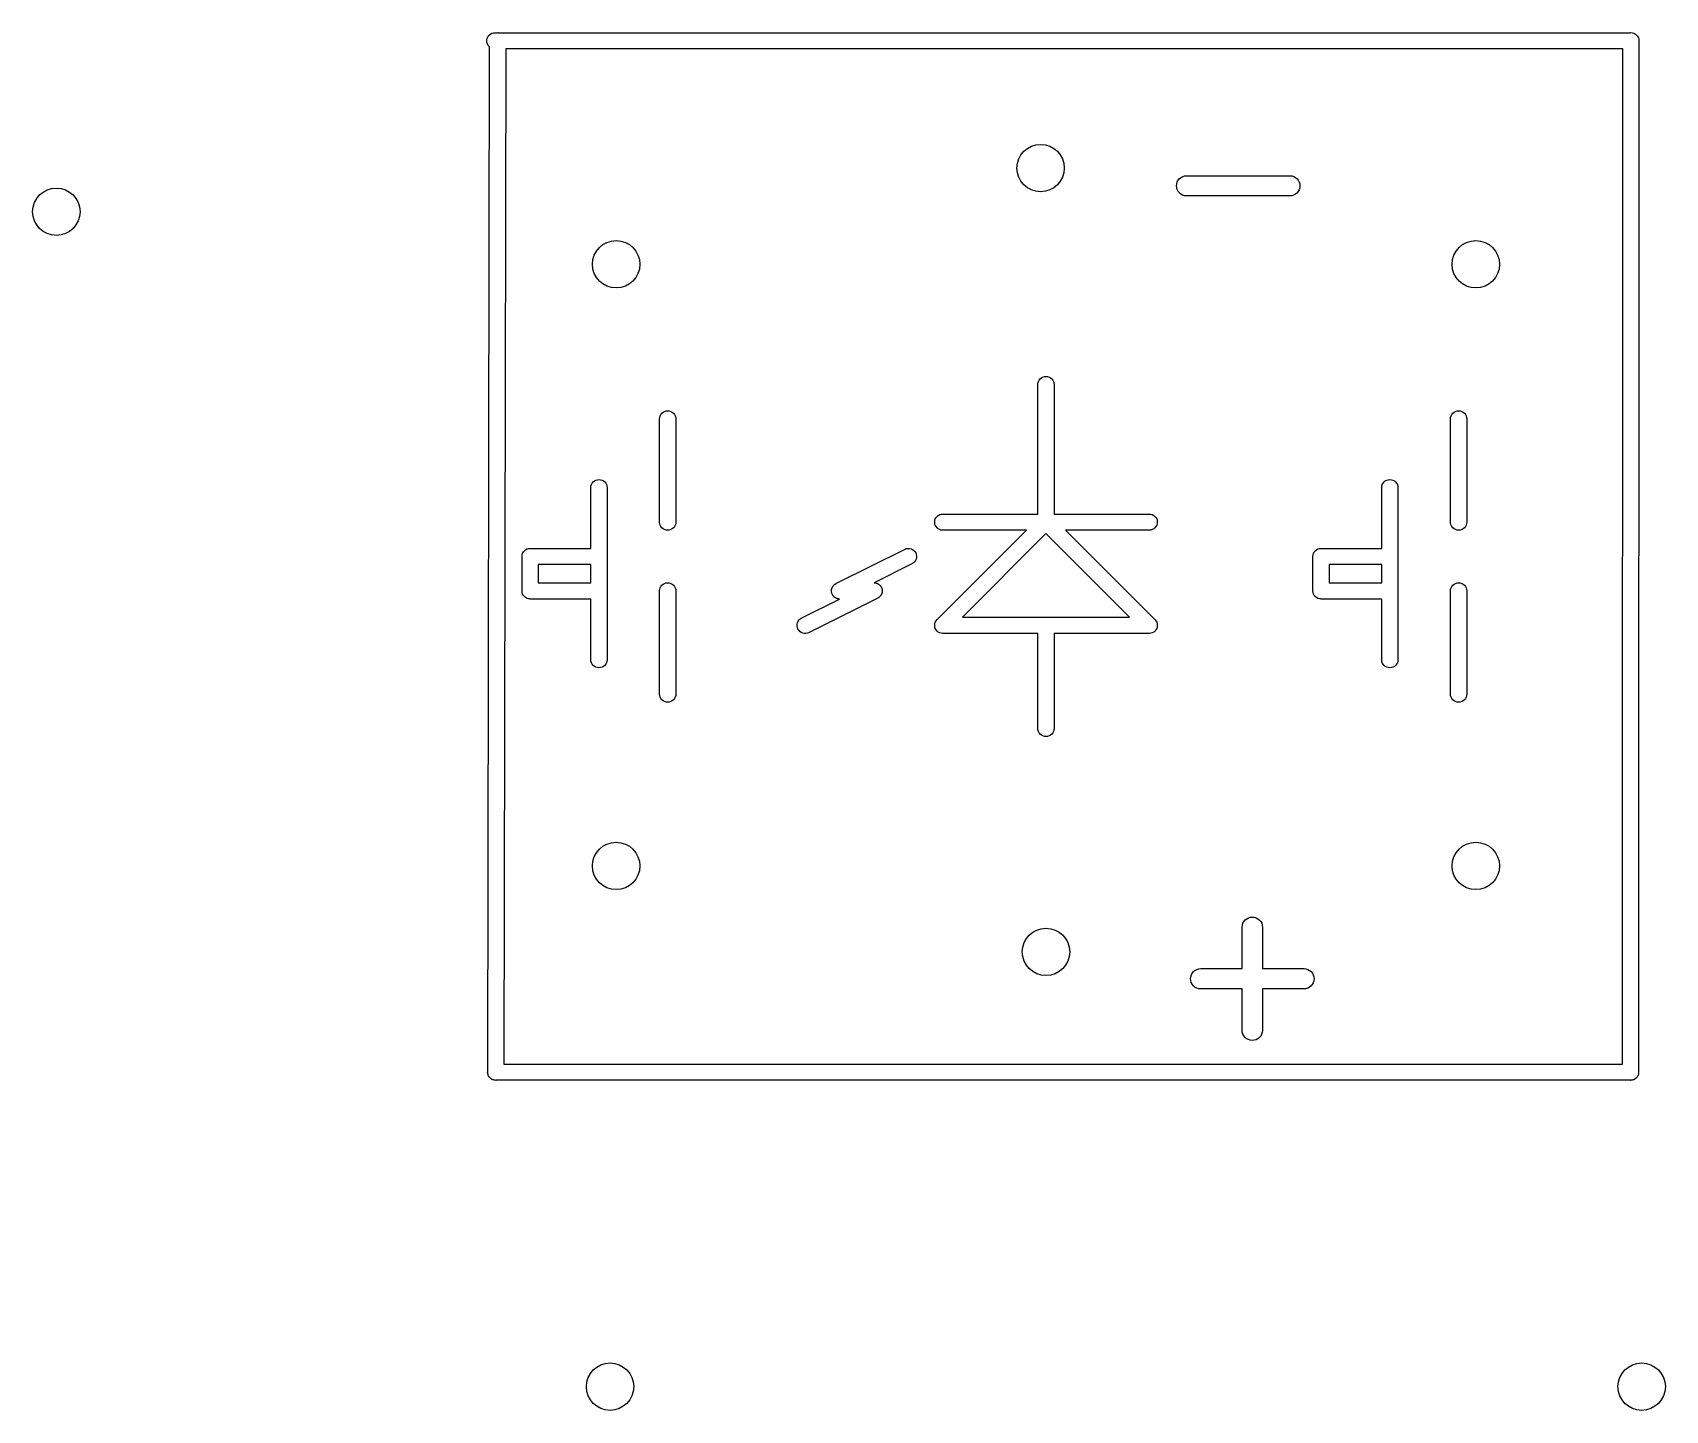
# Model space of a CAD drawing. Extents: x 2.7 to 6.64, y -5.71 to -1.95.
# Drawn here: x 5.7766 to 6.2514, y -4.7533 to -4.3526 of the extents above; entities that cross this region are included whole.
import ezdxf

# ---------------------------------------------------------------- set-up
doc = ezdxf.new("R2010")
doc.units = 0
doc.header["$MEASUREMENT"] = 0
doc.layers.add('BLACK', color=7, linetype='CONTINUOUS')

msp = doc.modelspace()

# ---------------------------------------------------------------- linework, layer by layer
at = {"layer": 'BLACK', "linetype": 'CONTINUOUS'}
for p, q in [((5.90883, -4.35409), (5.90905, -4.35368)), ((5.90905, -4.35368), (5.90935, -4.35332)), ((5.90935, -4.35332), (5.9097, -4.35303)), ((5.9097, -4.35303), (5.91012, -4.35281)), ((5.91012, -4.35281), (5.91056, -4.35267)), ((5.91056, -4.35267), (5.91091, -4.35264)), ((5.91091, -4.35264), (5.9117, -4.35264)), ((5.9117, -4.35264), (5.91182, -4.35263)), ((5.91182, -4.35263), (5.91193, -4.35264)), ((5.91193, -4.35264), (6.24114, -4.35264)), ((6.24114, -4.35264), (6.24118, -4.35264)), ((6.24118, -4.35264), (6.24134, -4.35263)), ((6.24134, -4.35263), (6.2418, -4.35267)), ((6.2418, -4.35267), (6.24225, -4.35281)), ((6.24225, -4.35281), (6.24266, -4.35303)), ((6.24266, -4.35303), (6.24302, -4.35332)), ((6.24302, -4.35332), (6.24331, -4.35368)), ((6.24331, -4.35368), (6.24353, -4.35409)), ((5.90865, -4.355), (5.9087, -4.35454)), ((5.9087, -4.35546), (5.90865, -4.355)), ((5.9087, -4.35454), (5.90883, -4.35409)), ((5.90883, -4.35591), (5.9087, -4.35546)), ((5.90905, -4.35632), (5.90883, -4.35591)), ((5.9089, -4.65488), (5.90945, -4.35676)), ((5.90935, -4.35668), (5.90905, -4.35632)), ((5.90945, -4.35676), (5.90935, -4.35668)), ((5.91417, -4.35736), (5.91363, -4.65264)), ((6.23898, -4.35736), (5.91417, -4.35736)), ((6.2389, -4.65264), (6.23898, -4.35736)), ((6.24353, -4.35409), (6.24367, -4.35454)), ((6.2437, -4.35488), (6.24362, -4.65488)), ((6.24367, -4.35454), (6.2437, -4.35488)), ((6.10921, -4.39716), (6.10927, -4.39659)), ((6.10927, -4.39659), (6.10945, -4.39604)), ((6.10945, -4.39604), (6.10972, -4.39553)), ((6.10972, -4.39553), (6.11009, -4.39509)), ((6.11009, -4.39509), (6.11053, -4.39472)), ((6.11053, -4.39472), (6.11104, -4.39445)), ((6.11104, -4.39445), (6.11159, -4.39429)), ((6.11159, -4.39429), (6.11217, -4.39423)), ((6.11217, -4.39423), (6.14216, -4.39423)), ((6.14216, -4.39423), (6.1422, -4.39423)), ((6.1422, -4.39423), (6.14278, -4.39429)), ((6.14278, -4.39429), (6.14333, -4.39447)), ((6.14333, -4.39447), (6.14383, -4.39475)), ((6.14383, -4.39475), (6.14427, -4.39512)), ((6.14427, -4.39512), (6.14463, -4.39557)), ((6.14463, -4.39557), (6.1449, -4.39608)), ((6.1449, -4.39608), (6.14506, -4.39663)), ((6.14506, -4.39663), (6.14512, -4.3972)), ((6.10927, -4.39774), (6.10921, -4.39716)), ((6.10943, -4.39829), (6.10927, -4.39774)), ((6.1097, -4.3988), (6.10943, -4.39829)), ((6.11006, -4.39925), (6.1097, -4.3988)), ((6.1105, -4.39962), (6.11006, -4.39925)), ((6.111, -4.3999), (6.1105, -4.39962)), ((6.11155, -4.40007), (6.111, -4.3999)), ((6.11213, -4.40013), (6.11155, -4.40007)), ((6.11217, -4.40013), (6.11213, -4.40013)), ((6.14216, -4.40013), (6.11217, -4.40013)), ((6.14274, -4.40008), (6.14216, -4.40013)), ((6.14329, -4.39991), (6.14274, -4.40008)), ((6.1438, -4.39964), (6.14329, -4.39991)), ((6.14424, -4.39928), (6.1438, -4.39964)), ((6.14461, -4.39883), (6.14424, -4.39928)), ((6.14489, -4.39833), (6.14461, -4.39883)), ((6.14506, -4.39778), (6.14489, -4.39833)), ((6.14512, -4.3972), (6.14506, -4.39778)), ((6.06907, -4.45409), (6.06929, -4.45368)), ((6.06929, -4.45368), (6.06958, -4.45332)), ((6.06958, -4.45332), (6.06994, -4.45303)), ((6.06994, -4.45303), (6.07035, -4.45281)), ((6.07035, -4.45281), (6.0708, -4.45267)), ((6.0708, -4.45267), (6.07126, -4.45263)), ((6.07126, -4.45263), (6.07172, -4.45267)), ((6.07172, -4.45267), (6.07217, -4.45281)), ((6.07217, -4.45281), (6.07258, -4.45303)), ((6.07258, -4.45303), (6.07294, -4.45332)), ((6.07294, -4.45332), (6.07323, -4.45368)), ((6.07323, -4.45368), (6.07345, -4.45409)), ((6.0689, -4.45488), (6.06893, -4.45454)), ((6.0689, -4.49264), (6.0689, -4.45488)), ((6.06893, -4.45454), (6.06907, -4.45409)), ((6.07345, -4.45409), (6.07359, -4.45454)), ((6.07359, -4.45454), (6.07362, -4.45488)), ((6.07362, -4.45488), (6.07362, -4.49264)), ((5.95958, -4.46332), (5.95994, -4.46303)), ((5.95994, -4.46303), (5.96035, -4.46281)), ((5.96035, -4.46281), (5.9608, -4.46267)), ((5.9608, -4.46267), (5.96126, -4.46263)), ((5.96126, -4.46263), (5.96172, -4.46267)), ((5.96172, -4.46267), (5.96217, -4.46281)), ((5.96217, -4.46281), (5.96258, -4.46303)), ((5.96258, -4.46303), (5.96294, -4.46332)), ((6.18958, -4.46332), (6.18994, -4.46303)), ((6.18994, -4.46303), (6.19035, -4.46281)), ((6.19035, -4.46281), (6.1908, -4.46267)), ((6.1908, -4.46267), (6.19126, -4.46263)), ((6.19126, -4.46263), (6.19172, -4.46267)), ((6.19172, -4.46267), (6.19217, -4.46281)), ((6.19217, -4.46281), (6.19258, -4.46303)), ((6.19258, -4.46303), (6.19294, -4.46332)), ((5.9589, -4.46488), (5.95893, -4.46454)), ((5.9589, -4.49512), (5.9589, -4.46488)), ((5.95893, -4.46454), (5.95907, -4.46409)), ((5.95907, -4.46409), (5.95929, -4.46368)), ((5.95929, -4.46368), (5.95958, -4.46332)), ((5.96294, -4.46332), (5.96323, -4.46368)), ((5.96323, -4.46368), (5.96345, -4.46409)), ((5.96345, -4.46409), (5.96359, -4.46454)), ((5.96359, -4.46454), (5.96362, -4.46488)), ((5.96362, -4.46488), (5.96362, -4.49512)), ((6.1889, -4.46488), (6.18893, -4.46454)), ((6.1889, -4.49512), (6.1889, -4.46488)), ((6.18893, -4.46454), (6.18907, -4.46409)), ((6.18907, -4.46409), (6.18929, -4.46368)), ((6.18929, -4.46368), (6.18958, -4.46332)), ((6.19294, -4.46332), (6.19323, -4.46368)), ((6.19323, -4.46368), (6.19345, -4.46409)), ((6.19345, -4.46409), (6.19359, -4.46454)), ((6.19359, -4.46454), (6.19362, -4.46488)), ((6.19362, -4.46488), (6.19362, -4.49512)), ((5.9389, -4.48488), (5.93893, -4.48454)), ((5.9389, -4.50264), (5.9389, -4.48488)), ((5.93893, -4.48454), (5.93907, -4.48409)), ((5.93907, -4.48409), (5.93929, -4.48368)), ((5.93929, -4.48368), (5.93958, -4.48332)), ((5.93958, -4.48332), (5.93994, -4.48303)), ((5.93994, -4.48303), (5.94035, -4.48281)), ((5.94035, -4.48281), (5.9408, -4.48267)), ((5.9408, -4.48267), (5.94126, -4.48263)), ((5.94126, -4.48263), (5.94172, -4.48267)), ((5.94172, -4.48267), (5.94217, -4.48281)), ((5.94217, -4.48281), (5.94258, -4.48303)), ((5.94258, -4.48303), (5.94294, -4.48332)), ((5.94294, -4.48332), (5.94323, -4.48368)), ((5.94323, -4.48368), (5.94345, -4.48409)), ((5.94345, -4.48409), (5.94359, -4.48454)), ((5.94359, -4.48454), (5.94362, -4.48488)), ((5.94362, -4.48488), (5.94362, -4.50488)), ((6.1689, -4.48488), (6.16893, -4.48454)), ((6.1689, -4.50264), (6.1689, -4.48488)), ((6.16893, -4.48454), (6.16907, -4.48409)), ((6.16907, -4.48409), (6.16929, -4.48368)), ((6.16929, -4.48368), (6.16958, -4.48332)), ((6.16958, -4.48332), (6.16994, -4.48303)), ((6.16994, -4.48303), (6.17035, -4.48281)), ((6.17035, -4.48281), (6.1708, -4.48267)), ((6.1708, -4.48267), (6.17126, -4.48263)), ((6.17126, -4.48263), (6.17172, -4.48267)), ((6.17172, -4.48267), (6.17217, -4.48281)), ((6.17217, -4.48281), (6.17258, -4.48303)), ((6.17258, -4.48303), (6.17294, -4.48332)), ((6.17294, -4.48332), (6.17323, -4.48368)), ((6.17323, -4.48368), (6.17345, -4.48409)), ((6.17345, -4.48409), (6.17359, -4.48454)), ((6.17359, -4.48454), (6.17362, -4.48488)), ((6.17362, -4.48488), (6.17362, -4.50488)), ((5.95893, -4.49546), (5.9589, -4.49512)), ((5.95907, -4.49591), (5.95893, -4.49546)), ((5.95929, -4.49632), (5.95907, -4.49591)), ((5.95958, -4.49668), (5.95929, -4.49632)), ((5.96323, -4.49632), (5.96294, -4.49668)), ((5.96345, -4.49591), (5.96323, -4.49632)), ((5.96359, -4.49546), (5.96345, -4.49591)), ((5.96362, -4.49512), (5.96359, -4.49546)), ((6.03889, -4.495), (6.03893, -4.49454)), ((6.03893, -4.49546), (6.03889, -4.495)), ((6.03893, -4.49454), (6.03907, -4.49409)), ((6.03907, -4.49591), (6.03893, -4.49546)), ((6.03907, -4.49409), (6.03929, -4.49368)), ((6.03929, -4.49632), (6.03907, -4.49591)), ((6.03929, -4.49368), (6.03958, -4.49332)), ((6.03958, -4.49668), (6.03929, -4.49632)), ((6.03958, -4.49332), (6.03994, -4.49303)), ((6.03994, -4.49303), (6.04035, -4.49281)), ((6.04035, -4.49281), (6.0408, -4.49267)), ((6.0408, -4.49267), (6.04114, -4.49264)), ((6.04114, -4.49264), (6.0689, -4.49264)), ((6.07362, -4.49264), (6.10138, -4.49264)), ((6.10138, -4.49264), (6.10172, -4.49267)), ((6.10172, -4.49267), (6.10217, -4.49281)), ((6.10217, -4.49281), (6.10258, -4.49303)), ((6.10258, -4.49303), (6.10294, -4.49332)), ((6.10294, -4.49332), (6.10323, -4.49368)), ((6.10323, -4.49632), (6.10294, -4.49668)), ((6.10323, -4.49368), (6.10345, -4.49409)), ((6.10345, -4.49591), (6.10323, -4.49632)), ((6.10345, -4.49409), (6.10359, -4.49454)), ((6.10359, -4.49546), (6.10345, -4.49591)), ((6.10359, -4.49454), (6.10363, -4.495)), ((6.10363, -4.495), (6.10359, -4.49546)), ((6.18893, -4.49546), (6.1889, -4.49512)), ((6.18907, -4.49591), (6.18893, -4.49546)), ((6.18929, -4.49632), (6.18907, -4.49591)), ((6.18958, -4.49668), (6.18929, -4.49632)), ((6.19323, -4.49632), (6.19294, -4.49668)), ((6.19345, -4.49591), (6.19323, -4.49632)), ((6.19359, -4.49546), (6.19345, -4.49591)), ((6.19362, -4.49512), (6.19359, -4.49546)), ((5.95994, -4.49697), (5.95958, -4.49668)), ((5.96035, -4.49719), (5.95994, -4.49697)), ((5.9608, -4.49733), (5.96035, -4.49719)), ((5.96126, -4.49737), (5.9608, -4.49733)), ((5.96172, -4.49733), (5.96126, -4.49737)), ((5.96217, -4.49719), (5.96172, -4.49733)), ((5.96258, -4.49697), (5.96217, -4.49719)), ((5.96294, -4.49668), (5.96258, -4.49697)), ((6.03994, -4.49697), (6.03958, -4.49668)), ((6.03967, -4.52325), (6.06556, -4.49736)), ((6.04035, -4.49719), (6.03994, -4.49697)), ((6.0408, -4.49733), (6.04035, -4.49719)), ((6.04114, -4.49736), (6.0408, -4.49733)), ((6.06556, -4.49736), (6.04114, -4.49736)), ((6.07126, -4.49834), (6.04696, -4.52264)), ((6.09556, -4.52264), (6.07126, -4.49834)), ((6.10138, -4.49736), (6.07696, -4.49736)), ((6.07696, -4.49736), (6.10285, -4.52325)), ((6.10172, -4.49733), (6.10138, -4.49736)), ((6.10217, -4.49719), (6.10172, -4.49733)), ((6.10258, -4.49697), (6.10217, -4.49719)), ((6.10294, -4.49668), (6.10258, -4.49697)), ((6.18994, -4.49697), (6.18958, -4.49668)), ((6.19035, -4.49719), (6.18994, -4.49697)), ((6.1908, -4.49733), (6.19035, -4.49719)), ((6.19126, -4.49737), (6.1908, -4.49733)), ((6.19172, -4.49733), (6.19126, -4.49737)), ((6.19217, -4.49719), (6.19172, -4.49733)), ((6.19258, -4.49697), (6.19217, -4.49719)), ((6.19294, -4.49668), (6.19258, -4.49697)), ((5.91889, -4.505), (5.91893, -4.50454)), ((5.9189, -4.50512), (5.91889, -4.505)), ((5.9189, -4.51488), (5.9189, -4.50512)), ((5.91893, -4.50454), (5.91907, -4.50409)), ((5.91907, -4.50409), (5.91929, -4.50368)), ((5.91929, -4.50368), (5.91958, -4.50332)), ((5.91958, -4.50332), (5.91994, -4.50303)), ((5.91994, -4.50303), (5.92035, -4.50281)), ((5.92035, -4.50281), (5.9208, -4.50267)), ((5.9208, -4.50267), (5.92114, -4.50264)), ((5.92114, -4.50264), (5.92126, -4.50263)), ((5.92114, -4.50264), (5.92114, -4.50264)), ((5.92126, -4.50263), (5.92138, -4.50264)), ((5.92138, -4.50264), (5.9389, -4.50264)), ((5.94362, -4.50488), (5.94363, -4.505)), ((5.94363, -4.505), (5.94362, -4.50512)), ((5.94362, -4.50512), (5.94362, -4.51488)), ((6.01038, -4.5128), (6.03031, -4.50284)), ((6.03031, -4.50284), (6.03063, -4.50271)), ((6.03063, -4.50271), (6.03109, -4.50263)), ((6.03109, -4.50263), (6.03156, -4.50265)), ((6.03156, -4.50265), (6.03201, -4.50275)), ((6.03201, -4.50275), (6.03244, -4.50294)), ((6.03244, -4.50294), (6.03282, -4.50321)), ((6.03282, -4.50321), (6.03313, -4.50354)), ((6.03313, -4.50354), (6.03338, -4.50394)), ((6.03351, -4.50575), (6.03332, -4.50618)), ((6.03338, -4.50394), (6.03355, -4.50437)), ((6.03361, -4.5053), (6.03351, -4.50575)), ((6.03355, -4.50437), (6.03363, -4.50483)), ((6.03363, -4.50483), (6.03361, -4.5053)), ((6.14889, -4.505), (6.14893, -4.50454)), ((6.1489, -4.50512), (6.14889, -4.505)), ((6.1489, -4.51488), (6.1489, -4.50512)), ((6.14893, -4.50454), (6.14907, -4.50409)), ((6.14907, -4.50409), (6.14929, -4.50368)), ((6.14929, -4.50368), (6.14958, -4.50332)), ((6.14958, -4.50332), (6.14994, -4.50303)), ((6.14994, -4.50303), (6.15035, -4.50281)), ((6.15035, -4.50281), (6.1508, -4.50267)), ((6.1508, -4.50267), (6.15114, -4.50264)), ((6.15114, -4.50264), (6.15126, -4.50263)), ((6.15114, -4.50264), (6.15114, -4.50264)), ((6.15126, -4.50263), (6.15138, -4.50264)), ((6.15138, -4.50264), (6.1689, -4.50264)), ((6.17362, -4.50488), (6.17363, -4.505)), ((6.17363, -4.505), (6.17362, -4.50512)), ((6.17362, -4.50512), (6.17362, -4.51488)), ((5.92362, -4.50736), (5.92362, -4.51264)), ((5.9389, -4.50736), (5.92362, -4.50736)), ((5.9389, -4.51264), (5.9389, -4.50736)), ((6.03242, -4.50706), (6.02127, -4.51264)), ((6.03272, -4.50688), (6.03242, -4.50706)), ((6.03305, -4.50656), (6.03272, -4.50688)), ((6.03332, -4.50618), (6.03305, -4.50656)), ((6.15362, -4.50736), (6.15362, -4.51264)), ((6.1689, -4.50736), (6.15362, -4.50736)), ((6.1689, -4.51264), (6.1689, -4.50736)), ((5.91889, -4.515), (5.9189, -4.51488)), ((5.91893, -4.51546), (5.91889, -4.515)), ((5.92362, -4.51264), (5.9389, -4.51264)), ((5.94362, -4.51488), (5.94363, -4.515)), ((5.94363, -4.515), (5.94362, -4.51512)), ((5.94362, -4.51512), (5.94362, -4.53512)), ((5.9589, -4.51488), (5.95893, -4.51454)), ((5.9589, -4.54512), (5.9589, -4.51488)), ((5.95893, -4.51454), (5.95907, -4.51409)), ((5.95907, -4.51409), (5.95929, -4.51368)), ((5.95929, -4.51368), (5.95958, -4.51332)), ((5.95958, -4.51332), (5.95994, -4.51303)), ((5.95994, -4.51303), (5.96035, -4.51281)), ((5.96035, -4.51281), (5.9608, -4.51267)), ((5.9608, -4.51267), (5.96126, -4.51263)), ((5.96126, -4.51263), (5.96172, -4.51267)), ((5.96172, -4.51267), (5.96217, -4.51281)), ((5.96217, -4.51281), (5.96258, -4.51303)), ((5.96258, -4.51303), (5.96294, -4.51332)), ((5.96294, -4.51332), (5.96323, -4.51368)), ((5.96323, -4.51368), (5.96345, -4.51409)), ((5.96345, -4.51409), (5.96359, -4.51454)), ((5.96359, -4.51454), (5.96362, -4.51488)), ((5.96362, -4.51488), (5.96362, -4.54512)), ((6.00889, -4.515), (6.0089, -4.51485)), ((6.00889, -4.51508), (6.00889, -4.515)), ((6.00889, -4.51517), (6.00889, -4.51508)), ((6.00892, -4.51531), (6.00889, -4.51517)), ((6.0089, -4.5147), (6.00892, -4.51462)), ((6.0089, -4.51485), (6.0089, -4.5147)), ((6.00892, -4.51462), (6.00893, -4.51454)), ((6.00893, -4.51546), (6.00892, -4.51531)), ((6.00893, -4.51454), (6.00898, -4.51439)), ((6.00898, -4.51439), (6.00901, -4.51425)), ((6.00901, -4.51425), (6.00904, -4.51417)), ((6.00904, -4.51417), (6.00907, -4.51409)), ((6.00907, -4.51409), (6.00914, -4.51396)), ((6.00914, -4.51396), (6.0092, -4.51382)), ((6.0092, -4.51382), (6.00925, -4.51376)), ((6.00925, -4.51376), (6.00929, -4.51368)), ((6.00929, -4.51368), (6.00938, -4.51357)), ((6.00938, -4.51357), (6.00947, -4.51344)), ((6.00947, -4.51344), (6.00953, -4.51339)), ((6.00953, -4.51339), (6.00958, -4.51332)), ((6.00958, -4.51332), (6.0097, -4.51323)), ((6.0097, -4.51323), (6.0098, -4.51312)), ((6.0098, -4.51312), (6.00988, -4.51308)), ((6.00988, -4.51308), (6.00994, -4.51303)), ((6.00994, -4.51303), (6.01007, -4.51296)), ((6.01007, -4.51296), (6.0101, -4.51294)), ((6.0101, -4.51294), (6.01017, -4.5129)), ((6.01017, -4.5129), (6.01035, -4.51281)), ((6.01035, -4.51281), (6.01038, -4.5128)), ((6.02127, -4.51264), (6.02129, -4.51264)), ((6.02129, -4.51264), (6.02138, -4.51264)), ((6.02138, -4.51264), (6.02141, -4.51264)), ((6.02141, -4.51264), (6.02156, -4.51265)), ((6.02156, -4.51265), (6.02164, -4.51266)), ((6.02164, -4.51266), (6.02172, -4.51267)), ((6.02172, -4.51267), (6.02187, -4.51272)), ((6.02187, -4.51272), (6.02201, -4.51275)), ((6.02201, -4.51275), (6.02209, -4.51278)), ((6.02209, -4.51278), (6.02217, -4.51281)), ((6.02217, -4.51281), (6.0223, -4.51288)), ((6.0223, -4.51288), (6.02244, -4.51294)), ((6.02244, -4.51294), (6.0225, -4.51299)), ((6.0225, -4.51299), (6.02258, -4.51303)), ((6.02258, -4.51303), (6.02269, -4.51312)), ((6.02269, -4.51312), (6.02282, -4.51321)), ((6.02282, -4.51321), (6.02287, -4.51327)), ((6.02287, -4.51327), (6.02294, -4.51332)), ((6.02294, -4.51332), (6.02303, -4.51344)), ((6.02303, -4.51344), (6.02313, -4.51354)), ((6.02313, -4.51354), (6.02318, -4.51362)), ((6.02318, -4.51362), (6.02323, -4.51368)), ((6.02323, -4.51368), (6.0233, -4.51381)), ((6.0233, -4.51381), (6.02338, -4.51394)), ((6.02338, -4.51394), (6.02341, -4.51402)), ((6.02341, -4.51402), (6.02345, -4.51409)), ((6.02345, -4.51409), (6.0235, -4.51423)), ((6.0235, -4.51423), (6.02355, -4.51437)), ((6.02355, -4.51437), (6.02356, -4.51446)), ((6.02356, -4.51446), (6.02359, -4.51454)), ((6.02359, -4.51454), (6.0236, -4.51469)), ((6.0236, -4.51538), (6.02359, -4.51546)), ((6.0236, -4.51469), (6.02363, -4.51483)), ((6.02361, -4.5153), (6.0236, -4.51538)), ((6.02362, -4.51515), (6.02361, -4.5153)), ((6.02363, -4.515), (6.02362, -4.51515)), ((6.02363, -4.51483), (6.02363, -4.51492)), ((6.02363, -4.51492), (6.02363, -4.515)), ((6.14889, -4.515), (6.1489, -4.51488)), ((6.14893, -4.51546), (6.14889, -4.515)), ((6.15362, -4.51264), (6.1689, -4.51264)), ((6.17362, -4.51488), (6.17363, -4.515)), ((6.17363, -4.515), (6.17362, -4.51512)), ((6.17362, -4.51512), (6.17362, -4.53512)), ((6.1889, -4.51488), (6.18893, -4.51454)), ((6.1889, -4.54512), (6.1889, -4.51488)), ((6.18893, -4.51454), (6.18907, -4.51409)), ((6.18907, -4.51409), (6.18929, -4.51368)), ((6.18929, -4.51368), (6.18958, -4.51332)), ((6.18958, -4.51332), (6.18994, -4.51303)), ((6.18994, -4.51303), (6.19035, -4.51281)), ((6.19035, -4.51281), (6.1908, -4.51267)), ((6.1908, -4.51267), (6.19126, -4.51263)), ((6.19126, -4.51263), (6.19172, -4.51267)), ((6.19172, -4.51267), (6.19217, -4.51281)), ((6.19217, -4.51281), (6.19258, -4.51303)), ((6.19258, -4.51303), (6.19294, -4.51332)), ((6.19294, -4.51332), (6.19323, -4.51368)), ((6.19323, -4.51368), (6.19345, -4.51409)), ((6.19345, -4.51409), (6.19359, -4.51454)), ((6.19359, -4.51454), (6.19362, -4.51488)), ((6.19362, -4.51488), (6.19362, -4.54512)), ((5.91907, -4.51591), (5.91893, -4.51546)), ((5.91929, -4.51632), (5.91907, -4.51591)), ((5.91958, -4.51668), (5.91929, -4.51632)), ((5.91994, -4.51697), (5.91958, -4.51668)), ((5.92035, -4.51719), (5.91994, -4.51697)), ((5.9208, -4.51733), (5.92035, -4.51719)), ((5.92107, -4.51735), (5.9208, -4.51733)), ((5.92126, -4.51737), (5.92107, -4.51735)), ((5.92138, -4.51736), (5.92126, -4.51737)), ((5.9389, -4.51736), (5.92138, -4.51736)), ((5.9389, -4.53512), (5.9389, -4.51736)), ((6.0001, -4.52294), (6.01125, -4.51736)), ((6.02214, -4.5172), (6.00221, -4.52716)), ((6.00896, -4.51554), (6.00893, -4.51546)), ((6.00897, -4.51563), (6.00896, -4.51554)), ((6.00902, -4.51577), (6.00897, -4.51563)), ((6.00907, -4.51591), (6.00902, -4.51577)), ((6.00911, -4.51598), (6.00907, -4.51591)), ((6.00914, -4.51606), (6.00911, -4.51598)), ((6.00922, -4.51619), (6.00914, -4.51606)), ((6.00929, -4.51632), (6.00922, -4.51619)), ((6.00934, -4.51638), (6.00929, -4.51632)), ((6.00938, -4.51646), (6.00934, -4.51638)), ((6.00949, -4.51656), (6.00938, -4.51646)), ((6.00958, -4.51668), (6.00949, -4.51656)), ((6.00965, -4.51673), (6.00958, -4.51668)), ((6.0097, -4.51679), (6.00965, -4.51673)), ((6.00983, -4.51688), (6.0097, -4.51679)), ((6.00994, -4.51697), (6.00983, -4.51688)), ((6.01002, -4.51701), (6.00994, -4.51697)), ((6.01008, -4.51706), (6.01002, -4.51701)), ((6.01022, -4.51712), (6.01008, -4.51706)), ((6.01035, -4.51719), (6.01022, -4.51712)), ((6.01043, -4.51722), (6.01035, -4.51719)), ((6.01051, -4.51725), (6.01043, -4.51722)), ((6.01065, -4.51728), (6.01051, -4.51725)), ((6.0108, -4.51733), (6.01065, -4.51728)), ((6.01088, -4.51734), (6.0108, -4.51733)), ((6.01096, -4.51735), (6.01088, -4.51734)), ((6.01111, -4.51736), (6.01096, -4.51735)), ((6.01114, -4.51736), (6.01111, -4.51736)), ((6.01123, -4.51736), (6.01114, -4.51736)), ((6.01125, -4.51736), (6.01123, -4.51736)), ((6.02217, -4.51719), (6.02214, -4.5172)), ((6.02234, -4.5171), (6.02217, -4.51719)), ((6.02242, -4.51706), (6.02234, -4.5171)), ((6.02245, -4.51704), (6.02242, -4.51706)), ((6.02258, -4.51697), (6.02245, -4.51704)), ((6.02264, -4.51692), (6.02258, -4.51697)), ((6.02272, -4.51688), (6.02264, -4.51692)), ((6.02282, -4.51677), (6.02272, -4.51688)), ((6.02294, -4.51668), (6.02282, -4.51677)), ((6.02299, -4.51661), (6.02294, -4.51668)), ((6.02305, -4.51656), (6.02299, -4.51661)), ((6.02314, -4.51643), (6.02305, -4.51656)), ((6.02323, -4.51632), (6.02314, -4.51643)), ((6.02327, -4.51624), (6.02323, -4.51632)), ((6.02332, -4.51618), (6.02327, -4.51624)), ((6.02338, -4.51604), (6.02332, -4.51618)), ((6.02345, -4.51591), (6.02338, -4.51604)), ((6.02348, -4.51583), (6.02345, -4.51591)), ((6.02351, -4.51575), (6.02348, -4.51583)), ((6.02354, -4.51561), (6.02351, -4.51575)), ((6.02359, -4.51546), (6.02354, -4.51561)), ((6.14907, -4.51591), (6.14893, -4.51546)), ((6.14929, -4.51632), (6.14907, -4.51591)), ((6.14958, -4.51668), (6.14929, -4.51632)), ((6.14994, -4.51697), (6.14958, -4.51668)), ((6.15035, -4.51719), (6.14994, -4.51697)), ((6.1508, -4.51733), (6.15035, -4.51719)), ((6.15107, -4.51735), (6.1508, -4.51733)), ((6.15126, -4.51737), (6.15107, -4.51735)), ((6.15138, -4.51736), (6.15126, -4.51737)), ((6.1689, -4.51736), (6.15138, -4.51736)), ((6.1689, -4.53512), (6.1689, -4.51736)), ((5.99889, -4.52517), (5.9989, -4.5247)), ((5.9989, -4.5247), (5.99901, -4.52425)), ((5.99901, -4.52425), (5.9992, -4.52382)), ((5.9992, -4.52382), (5.99947, -4.52344)), ((5.99947, -4.52344), (5.9998, -4.52312)), ((5.9998, -4.52312), (6.0001, -4.52294)), ((6.03889, -4.525), (6.03893, -4.52454)), ((6.03893, -4.52454), (6.03907, -4.52409)), ((6.03907, -4.52409), (6.03929, -4.52368)), ((6.03929, -4.52368), (6.03958, -4.52332)), ((6.03958, -4.52332), (6.03967, -4.52325)), ((6.04696, -4.52264), (6.07114, -4.52264)), ((6.07114, -4.52264), (6.07126, -4.52263)), ((6.07126, -4.52263), (6.07138, -4.52264)), ((6.07138, -4.52264), (6.09556, -4.52264)), ((6.10285, -4.52325), (6.10294, -4.52332)), ((6.10294, -4.52332), (6.10301, -4.52341)), ((6.10301, -4.52341), (6.10301, -4.52341)), ((6.10301, -4.52341), (6.10323, -4.52368)), ((6.10323, -4.52368), (6.10331, -4.52382)), ((6.10331, -4.52382), (6.10345, -4.52409)), ((6.10345, -4.52409), (6.10359, -4.52454)), ((6.10359, -4.52454), (6.10363, -4.525)), ((5.99897, -4.52563), (5.99889, -4.52517)), ((5.99914, -4.52606), (5.99897, -4.52563)), ((5.99938, -4.52646), (5.99914, -4.52606)), ((5.9997, -4.52679), (5.99938, -4.52646)), ((6.00008, -4.52706), (5.9997, -4.52679)), ((6.00051, -4.52725), (6.00008, -4.52706)), ((6.00096, -4.52735), (6.00051, -4.52725)), ((6.00143, -4.52737), (6.00096, -4.52735)), ((6.00189, -4.52729), (6.00143, -4.52737)), ((6.00221, -4.52716), (6.00189, -4.52729)), ((6.03893, -4.52546), (6.03889, -4.525)), ((6.03907, -4.52591), (6.03893, -4.52546)), ((6.03929, -4.52632), (6.03907, -4.52591)), ((6.03958, -4.52668), (6.03929, -4.52632)), ((6.03994, -4.52697), (6.03958, -4.52668)), ((6.04035, -4.52719), (6.03994, -4.52697)), ((6.0408, -4.52733), (6.04035, -4.52719)), ((6.04114, -4.52736), (6.0408, -4.52733)), ((6.04126, -4.52737), (6.04114, -4.52736)), ((6.04114, -4.52736), (6.04114, -4.52736)), ((6.04138, -4.52736), (6.04126, -4.52737)), ((6.0689, -4.52736), (6.04138, -4.52736)), ((6.0689, -4.55512), (6.0689, -4.52736)), ((6.10114, -4.52736), (6.07362, -4.52736)), ((6.07362, -4.52736), (6.07362, -4.55512)), ((6.10126, -4.52737), (6.10114, -4.52736)), ((6.10138, -4.52736), (6.10126, -4.52737)), ((6.10172, -4.52733), (6.10138, -4.52736)), ((6.10138, -4.52736), (6.10138, -4.52736)), ((6.10217, -4.52719), (6.10172, -4.52733)), ((6.10258, -4.52697), (6.10217, -4.52719)), ((6.10294, -4.52668), (6.10258, -4.52697)), ((6.10323, -4.52632), (6.10294, -4.52668)), ((6.10345, -4.52591), (6.10323, -4.52632)), ((6.10359, -4.52546), (6.10345, -4.52591)), ((6.10363, -4.525), (6.10359, -4.52546)), ((5.93893, -4.53546), (5.9389, -4.53512)), ((5.93907, -4.53591), (5.93893, -4.53546)), ((5.93929, -4.53632), (5.93907, -4.53591)), ((5.93958, -4.53668), (5.93929, -4.53632)), ((5.93994, -4.53697), (5.93958, -4.53668)), ((5.94035, -4.53719), (5.93994, -4.53697)), ((5.9408, -4.53733), (5.94035, -4.53719)), ((5.94126, -4.53737), (5.9408, -4.53733)), ((5.94172, -4.53733), (5.94126, -4.53737)), ((5.94217, -4.53719), (5.94172, -4.53733)), ((5.94258, -4.53697), (5.94217, -4.53719)), ((5.94294, -4.53668), (5.94258, -4.53697)), ((5.94323, -4.53632), (5.94294, -4.53668)), ((5.94345, -4.53591), (5.94323, -4.53632)), ((5.94359, -4.53546), (5.94345, -4.53591)), ((5.94362, -4.53512), (5.94359, -4.53546)), ((6.16893, -4.53546), (6.1689, -4.53512)), ((6.16907, -4.53591), (6.16893, -4.53546)), ((6.16929, -4.53632), (6.16907, -4.53591)), ((6.16958, -4.53668), (6.16929, -4.53632)), ((6.16994, -4.53697), (6.16958, -4.53668)), ((6.17035, -4.53719), (6.16994, -4.53697)), ((6.1708, -4.53733), (6.17035, -4.53719)), ((6.17126, -4.53737), (6.1708, -4.53733)), ((6.17172, -4.53733), (6.17126, -4.53737)), ((6.17217, -4.53719), (6.17172, -4.53733)), ((6.17258, -4.53697), (6.17217, -4.53719)), ((6.17294, -4.53668), (6.17258, -4.53697)), ((6.17323, -4.53632), (6.17294, -4.53668)), ((6.17345, -4.53591), (6.17323, -4.53632)), ((6.17359, -4.53546), (6.17345, -4.53591)), ((6.17362, -4.53512), (6.17359, -4.53546)), ((5.95893, -4.54546), (5.9589, -4.54512)), ((5.95907, -4.54591), (5.95893, -4.54546)), ((5.95929, -4.54632), (5.95907, -4.54591)), ((5.95958, -4.54668), (5.95929, -4.54632)), ((5.95994, -4.54697), (5.95958, -4.54668)), ((5.96035, -4.54719), (5.95994, -4.54697)), ((5.9608, -4.54733), (5.96035, -4.54719)), ((5.96126, -4.54737), (5.9608, -4.54733)), ((5.96172, -4.54733), (5.96126, -4.54737)), ((5.96217, -4.54719), (5.96172, -4.54733)), ((5.96258, -4.54697), (5.96217, -4.54719)), ((5.96294, -4.54668), (5.96258, -4.54697)), ((5.96323, -4.54632), (5.96294, -4.54668)), ((5.96345, -4.54591), (5.96323, -4.54632)), ((5.96359, -4.54546), (5.96345, -4.54591)), ((5.96362, -4.54512), (5.96359, -4.54546)), ((6.18893, -4.54546), (6.1889, -4.54512)), ((6.18907, -4.54591), (6.18893, -4.54546)), ((6.18929, -4.54632), (6.18907, -4.54591)), ((6.18958, -4.54668), (6.18929, -4.54632)), ((6.18994, -4.54697), (6.18958, -4.54668)), ((6.19035, -4.54719), (6.18994, -4.54697)), ((6.1908, -4.54733), (6.19035, -4.54719)), ((6.19126, -4.54737), (6.1908, -4.54733)), ((6.19172, -4.54733), (6.19126, -4.54737)), ((6.19217, -4.54719), (6.19172, -4.54733)), ((6.19258, -4.54697), (6.19217, -4.54719)), ((6.19294, -4.54668), (6.19258, -4.54697)), ((6.19323, -4.54632), (6.19294, -4.54668)), ((6.19345, -4.54591), (6.19323, -4.54632)), ((6.19359, -4.54546), (6.19345, -4.54591)), ((6.19362, -4.54512), (6.19359, -4.54546)), ((6.06893, -4.55546), (6.0689, -4.55512)), ((6.06907, -4.55591), (6.06893, -4.55546)), ((6.06929, -4.55632), (6.06907, -4.55591)), ((6.06958, -4.55668), (6.06929, -4.55632)), ((6.06994, -4.55697), (6.06958, -4.55668)), ((6.07035, -4.55719), (6.06994, -4.55697)), ((6.0708, -4.55733), (6.07035, -4.55719)), ((6.07126, -4.55737), (6.0708, -4.55733)), ((6.07172, -4.55733), (6.07126, -4.55737)), ((6.07217, -4.55719), (6.07172, -4.55733)), ((6.07258, -4.55697), (6.07217, -4.55719)), ((6.07294, -4.55668), (6.07258, -4.55697)), ((6.07323, -4.55632), (6.07294, -4.55668)), ((6.07345, -4.55591), (6.07323, -4.55632)), ((6.07359, -4.55546), (6.07345, -4.55591)), ((6.07362, -4.55512), (6.07359, -4.55546)), ((6.12919, -4.6107), (6.12964, -4.61034)), ((6.12964, -4.61034), (6.13015, -4.61008)), ((6.13015, -4.61008), (6.13071, -4.60991)), ((6.13071, -4.60991), (6.13128, -4.60986)), ((6.13128, -4.60986), (6.13185, -4.60992)), ((6.13185, -4.60992), (6.1324, -4.61009)), ((6.1324, -4.61009), (6.13291, -4.61037)), ((6.13291, -4.61037), (6.13336, -4.61073)), ((6.12831, -4.61277), (6.12837, -4.6122)), ((6.12831, -4.61281), (6.12831, -4.61277)), ((6.12831, -4.62486), (6.12831, -4.61281)), ((6.12837, -4.6122), (6.12855, -4.61165)), ((6.12855, -4.61165), (6.12882, -4.61115)), ((6.12882, -4.61115), (6.12919, -4.6107)), ((6.13336, -4.61073), (6.13372, -4.61118)), ((6.13372, -4.61118), (6.13399, -4.61169)), ((6.13399, -4.61169), (6.13416, -4.61224)), ((6.13416, -4.61224), (6.13421, -4.61281)), ((6.13421, -4.61281), (6.13421, -4.62486)), ((6.11331, -4.62779), (6.11337, -4.62722)), ((6.11336, -4.62837), (6.11331, -4.62779)), ((6.11352, -4.62892), (6.11336, -4.62837)), ((6.11337, -4.62722), (6.11354, -4.62667)), ((6.11379, -4.62943), (6.11352, -4.62892)), ((6.11354, -4.62667), (6.11381, -4.62616)), ((6.11381, -4.62616), (6.11418, -4.62572)), ((6.11418, -4.62572), (6.11463, -4.62535)), ((6.11463, -4.62535), (6.11514, -4.62508)), ((6.11514, -4.62508), (6.11569, -4.62492)), ((6.11569, -4.62492), (6.11626, -4.62486)), ((6.11626, -4.62486), (6.12831, -4.62486)), ((6.13421, -4.62486), (6.14626, -4.62486)), ((6.14626, -4.62486), (6.1463, -4.62486)), ((6.1463, -4.62486), (6.14687, -4.62492)), ((6.14687, -4.62492), (6.14742, -4.6251)), ((6.14742, -4.6251), (6.14793, -4.62538)), ((6.14793, -4.62538), (6.14837, -4.62575)), ((6.14837, -4.62575), (6.14873, -4.6262)), ((6.14898, -4.62896), (6.14871, -4.62946)), ((6.14873, -4.6262), (6.149, -4.62671)), ((6.14915, -4.62841), (6.14898, -4.62896)), ((6.149, -4.62671), (6.14916, -4.62726)), ((6.14921, -4.62783), (6.14915, -4.62841)), ((6.14916, -4.62726), (6.14921, -4.62783)), ((6.11415, -4.62988), (6.11379, -4.62943)), ((6.11459, -4.63025), (6.11415, -4.62988)), ((6.1151, -4.63053), (6.11459, -4.63025)), ((6.11565, -4.6307), (6.1151, -4.63053)), ((6.11622, -4.63076), (6.11565, -4.6307)), ((6.11626, -4.63076), (6.11622, -4.63076)), ((6.12831, -4.63076), (6.11626, -4.63076)), ((6.12831, -4.64281), (6.12831, -4.63076)), ((6.14626, -4.63076), (6.13421, -4.63076)), ((6.13421, -4.63076), (6.13421, -4.64281)), ((6.14683, -4.63071), (6.14626, -4.63076)), ((6.14738, -4.63054), (6.14683, -4.63071)), ((6.14789, -4.63027), (6.14738, -4.63054)), ((6.14834, -4.62991), (6.14789, -4.63027)), ((6.14871, -4.62946), (6.14834, -4.62991)), ((6.12836, -4.64338), (6.12831, -4.64281)), ((6.12853, -4.64394), (6.12836, -4.64338)), ((6.13415, -4.64342), (6.13397, -4.64397)), ((6.13421, -4.64285), (6.13415, -4.64342)), ((6.13421, -4.64281), (6.13421, -4.64285)), ((6.1288, -4.64444), (6.12853, -4.64394)), ((6.12916, -4.64489), (6.1288, -4.64444)), ((6.12961, -4.64526), (6.12916, -4.64489)), ((6.13012, -4.64553), (6.12961, -4.64526)), ((6.13067, -4.6457), (6.13012, -4.64553)), ((6.13124, -4.64576), (6.13067, -4.6457)), ((6.13181, -4.64571), (6.13124, -4.64576)), ((6.13237, -4.64555), (6.13181, -4.64571)), ((6.13288, -4.64528), (6.13237, -4.64555)), ((6.13333, -4.64492), (6.13288, -4.64528)), ((6.1337, -4.64448), (6.13333, -4.64492)), ((6.13397, -4.64397), (6.1337, -4.64448)), ((5.91363, -4.65264), (6.2389, -4.65264)), ((5.90889, -4.655), (5.9089, -4.65488)), ((5.90891, -4.65524), (5.90889, -4.655)), ((5.90893, -4.65546), (5.90891, -4.65524)), ((5.909, -4.65569), (5.90893, -4.65546)), ((5.90893, -4.65546), (5.90893, -4.65546)), ((5.90893, -4.65546), (5.90893, -4.65546)), ((5.90907, -4.6559), (5.909, -4.65569)), ((5.90907, -4.65591), (5.90907, -4.6559)), ((5.90918, -4.65612), (5.90907, -4.65591)), ((5.90907, -4.65591), (5.90907, -4.65591)), ((5.90928, -4.65632), (5.90918, -4.65612)), ((5.90929, -4.65632), (5.90928, -4.65632)), ((5.90944, -4.65651), (5.90929, -4.65632)), ((5.90929, -4.65632), (5.90929, -4.65632)), ((5.90958, -4.65668), (5.90944, -4.65651)), ((5.90977, -4.65683), (5.90958, -4.65668)), ((5.90958, -4.65668), (5.90958, -4.65668)), ((5.90958, -4.65668), (5.90958, -4.65668)), ((5.90994, -4.65697), (5.90977, -4.65683)), ((5.91015, -4.65709), (5.90994, -4.65697)), ((5.90994, -4.65697), (5.90994, -4.65697)), ((5.90994, -4.65697), (5.90994, -4.65697)), ((5.91035, -4.65719), (5.91015, -4.65709)), ((5.91058, -4.65726), (5.91035, -4.65719)), ((5.91035, -4.65719), (5.91035, -4.65719)), ((5.91035, -4.65719), (5.91035, -4.65719)), ((5.91079, -4.65733), (5.91058, -4.65726)), ((5.9108, -4.65733), (5.91079, -4.65733)), ((5.91079, -4.65733), (5.91079, -4.65733)), ((5.91104, -4.65735), (5.9108, -4.65733)), ((5.91126, -4.65737), (5.91104, -4.65735)), ((5.91137, -4.65736), (5.91126, -4.65737)), ((6.24114, -4.65736), (5.91137, -4.65736)), ((6.24126, -4.65737), (6.24114, -4.65736)), ((6.24138, -4.65736), (6.24126, -4.65737)), ((6.24156, -4.65734), (6.24138, -4.65736)), ((6.24138, -4.65736), (6.24138, -4.65736)), ((6.24172, -4.65733), (6.24156, -4.65734)), ((6.24197, -4.65725), (6.24172, -4.65733)), ((6.24172, -4.65733), (6.24172, -4.65733)), ((6.24172, -4.65733), (6.24172, -4.65733)), ((6.24217, -4.65719), (6.24197, -4.65725)), ((6.24249, -4.65702), (6.24217, -4.65719)), ((6.24217, -4.65719), (6.24217, -4.65719)), ((6.24217, -4.65719), (6.24217, -4.65719)), ((6.24258, -4.65697), (6.24249, -4.65702)), ((6.24285, -4.65675), (6.24258, -4.65697)), ((6.24258, -4.65697), (6.24258, -4.65697)), ((6.24258, -4.65697), (6.24258, -4.65697)), ((6.24294, -4.65668), (6.24285, -4.65675)), ((6.24314, -4.65643), (6.24294, -4.65668)), ((6.24294, -4.65668), (6.24294, -4.65668)), ((6.24294, -4.65668), (6.24294, -4.65668)), ((6.24323, -4.65632), (6.24314, -4.65643)), ((6.24341, -4.65599), (6.24323, -4.65632)), ((6.24323, -4.65632), (6.24323, -4.65632)), ((6.24323, -4.65632), (6.24323, -4.65632)), ((6.24345, -4.65591), (6.24341, -4.65599)), ((6.24357, -4.65554), (6.24345, -4.65591)), ((6.24345, -4.65591), (6.24345, -4.65591)), ((6.24359, -4.65546), (6.24357, -4.65554)), ((6.24362, -4.65518), (6.24359, -4.65546)), ((6.24359, -4.65546), (6.24359, -4.65546)), ((6.24359, -4.65546), (6.24359, -4.65546)), ((6.24362, -4.65488), (6.24363, -4.655)), ((6.24363, -4.655), (6.24362, -4.65512)), ((6.24362, -4.65512), (6.24362, -4.65512)), ((6.24362, -4.65512), (6.24362, -4.65518))]:
    msp.add_line(p, q, dxfattribs=at)
at = {"layer": 'BLACK'}
for centre in [(6.06969, -4.39201), (5.78346, -4.40472), (5.94626, -4.42), (6.19626, -4.42), (5.94626, -4.595), (6.19626, -4.595), (6.07126, -4.62), (5.94449, -4.74646), (6.24449, -4.74646)]:
    msp.add_circle(centre, 0.00689, dxfattribs=at)

doc.saveas('drawing.dxf')
